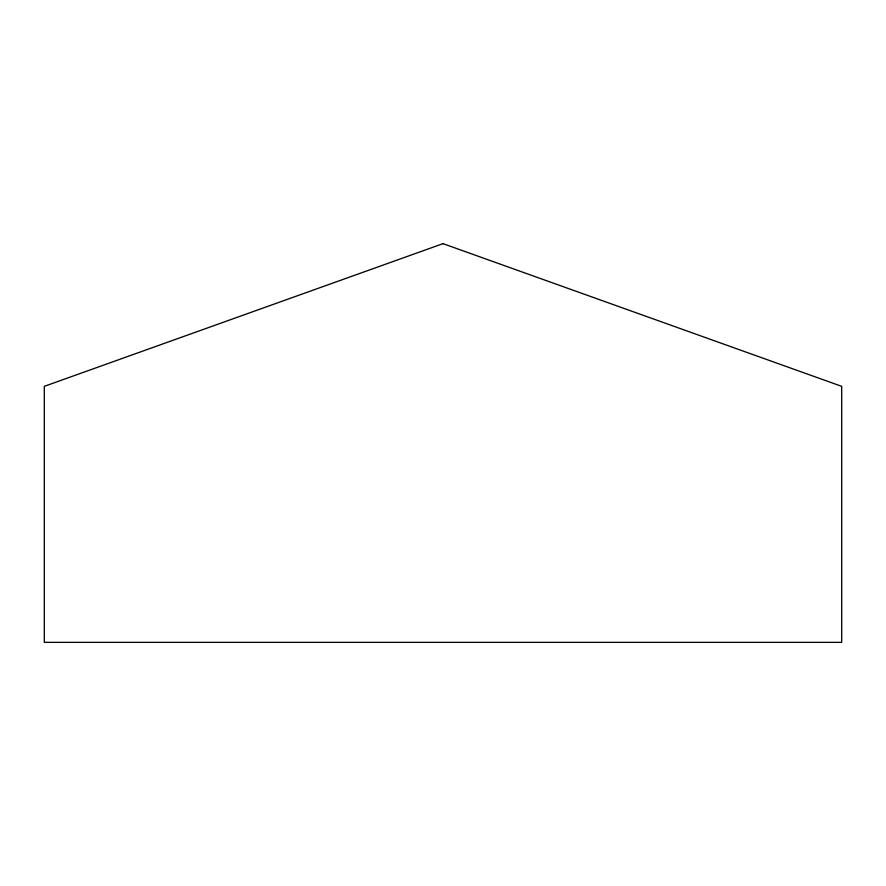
<?xml version="1.0" encoding="UTF-8"?>
<svg xmlns="http://www.w3.org/2000/svg" width="886" height="886" viewBox="0 0 886 886"><rect width="100%" height="100%" fill="white"/><g stroke="black" fill="none" stroke-linecap="round" stroke-linejoin="round"><path stroke-width="1.33" d="M443 243.65L44.3 386.34L44.3 642.35L841.7 642.35L841.7 386.34L443 243.65"/></g></svg>
